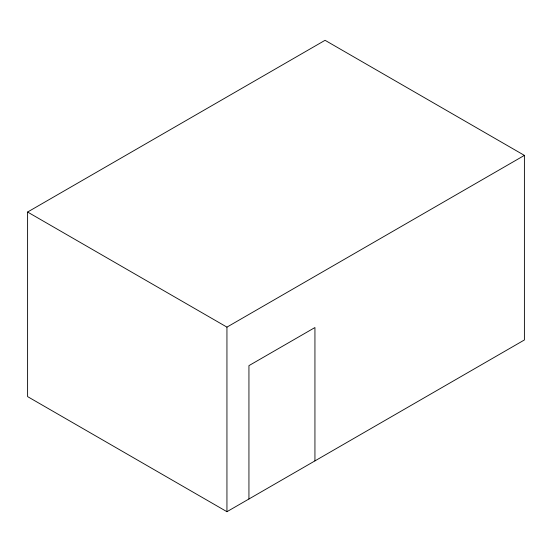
<?xml version="1.0" encoding="UTF-8"?>
<svg xmlns="http://www.w3.org/2000/svg" width="552" height="552" viewBox="0 0 552 552"><rect width="100%" height="100%" fill="white"/><g stroke="black" fill="none" stroke-linecap="round" stroke-linejoin="round"><path stroke-width="0.83" d="M27.6 212.037L325.059 40.303L524.4 155.388L524.4 339.963L226.941 511.697L27.6 396.612L27.6 212.037L226.941 327.122L524.4 155.388M314.937 460.899L314.937 327.536L248.938 365.638L248.938 499.001M226.941 327.122L226.941 511.697"/></g></svg>
